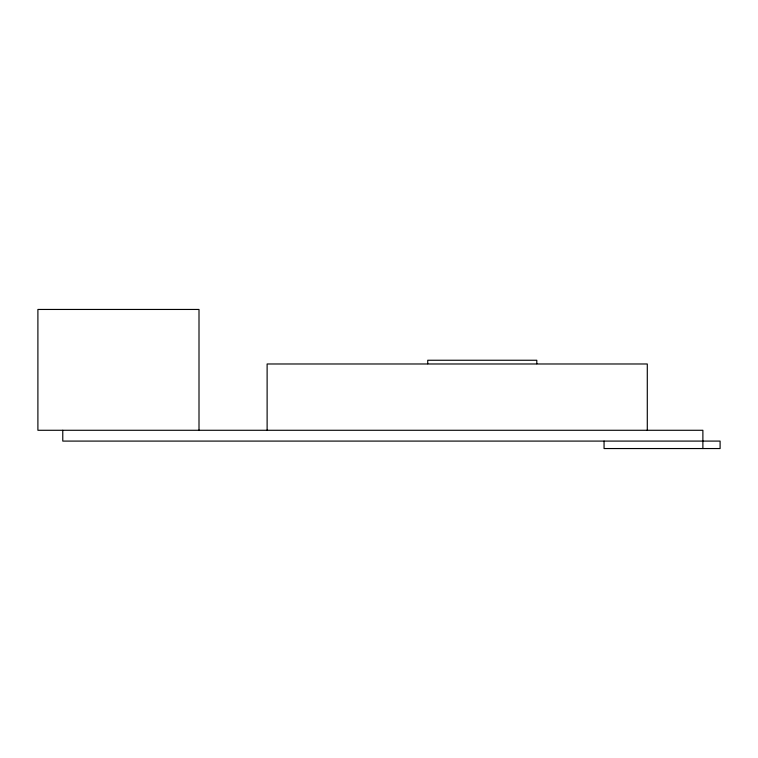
<?xml version="1.0" encoding="UTF-8"?>
<svg xmlns="http://www.w3.org/2000/svg" width="758" height="758" viewBox="0 0 758 758"><rect width="100%" height="100%" fill="white"/><g stroke="black" fill="none" stroke-linecap="round" stroke-linejoin="round"><path stroke-width="1.14" d="M702.884 448.546L702.884 430.279L37.9 430.279L37.9 309.454L199.003 309.454L199.003 430.279M647.294 430.279L647.294 363.982L267.119 363.982L267.119 430.279M604.06 441.09L604.06 448.546L720.1 448.546L720.1 441.09L62.772 441.09L62.772 430.279M536.806 363.755L536.806 360.249L427.739 360.249L427.739 363.755"/></g></svg>
